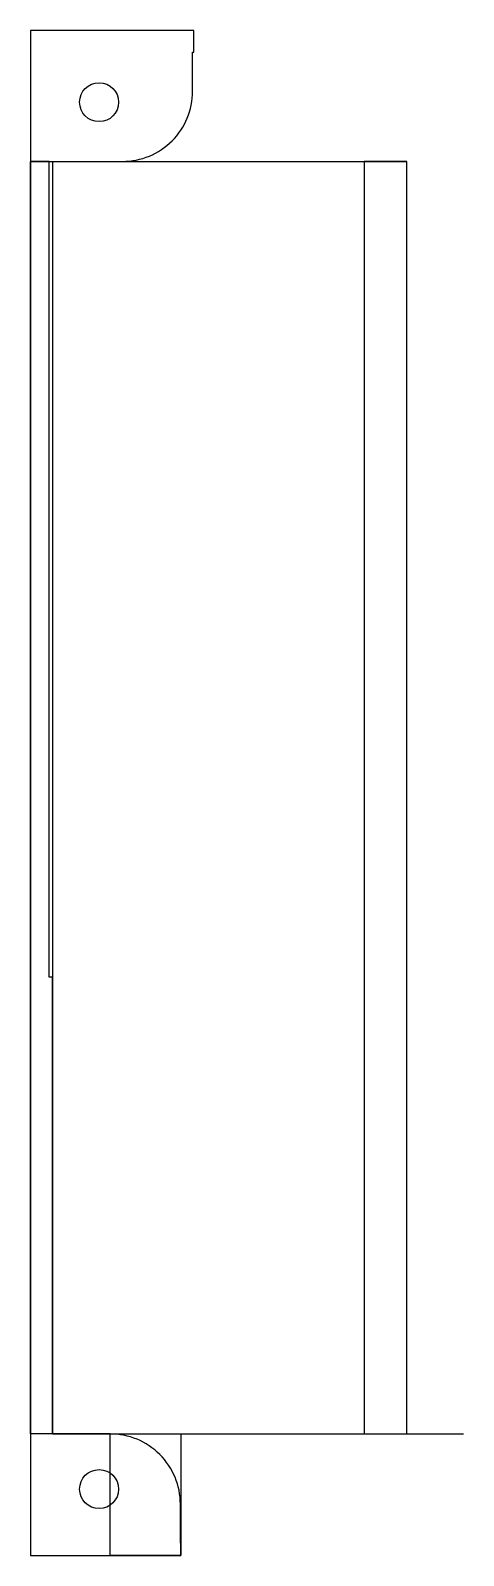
# Model space of a CAD drawing. Header units: millimetres. Extents: x -22.4 to 5.4, y -89.3 to 8.6.
import ezdxf

# ---------------------------------------------------------------- set-up
doc = ezdxf.new("R2010")
doc.units = ezdxf.units.MM
doc.layers.get('0').update_dxf_attribs({"linetype": 'CONTINUOUS'})

msp = doc.modelspace()

# ---------------------------------------------------------------- linework, layer by layer
for p, q in [((-21.2, 0.2), (-22.4, 0.2)), ((-21.2, 0.2), (1.739, 0.2)), ((-21, -81.458), (5.371, -81.458))]:
    msp.add_line(p, q)
msp.add_lwpolyline([(-21, -81.458), (-21, -52.145), (-21.2, -52.145), (-21.2, 0.2), (-16.5, 0.2, 0.414214), (-12, 4.7), (-12, 7.2), (-11.924, 7.2), (-11.924, 8.6), (-22.4, 8.6), (-22.4, -89.258), (-12.75, -89.258), (-12.75, -88.458), (-12.788, -88.458), (-12.788, -85.958, 0.414214), (-17.288, -81.458)], format="xyb", close=True)
for points in [[(-21, -81.458), (-22.4, -81.458), (-22.4, 0.2), (-21, 0.2)], [(1.739, 0.2), (-1, 0.2), (-1, -81.458), (1.739, -81.458)], [(-12.75, -89.258), (-17.288, -89.258), (-17.288, -81.458), (-12.75, -81.458)]]:
    msp.add_lwpolyline(points, close=True)
for centre in [(-18, 4), (-18, -84.997)]:
    msp.add_circle(centre, 1.25)

doc.saveas('drawing.dxf')
